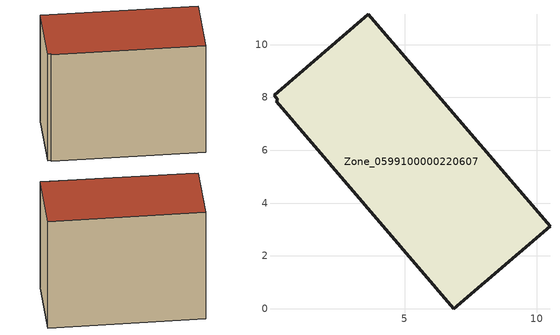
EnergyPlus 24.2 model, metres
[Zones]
Zone_0599100000220607
 floor ground (C_G): 0.19,7.91 0.05,8.08 3.63,11.15 10.5,3.13 6.85,0 0.14,7.86 z0.18
 wall outside (C_F): 10.5,3.13 3.63,11.15 0.05,8.08 0.19,7.91 0.14,7.86 6.85,0 10.5,3.13 z0.18:8.69
 roof outside (C_R): 0.05,8.08 0.19,7.91 0.14,7.86 6.85,0 10.5,3.13 3.63,11.15 z8.69
[BUILDING]
Pand.0599100000220607: North Axis=0; Terrain=City; Loads Convergence Tolerance Value=0.04; Temperature Convergence Tolerance Value=0.4; Solar Distribution=FullExterior; Maximum Number of Warmup Days=25; Minimum Number of Warmup Days=1
[Site:Location]
Rotterdam.The.Hague.AP_ZH_NLD Design_Conditions: Latitude=51.96; Longitude=4.45; Time Zone=1; Elevation=-4.5
[SITE:GROUNDTEMPERATURE:BUILDINGSURFACE]
18, 18, 18, 18, 18, 18, 18, 18, 18, 18, 18, 18
[MATERIAL] Thermal Absorptance=0.9; Solar Absorptance=0.7; Visible Absorptance=0.7
Name | Roughness | Thickness | Conductivity | Density | Specific Heat
G.TI.1975-1991 | MediumSmooth | 0.15 | 0.288461 | 540 | 1210
F.TI.1975-1991 | Rough | 0.3 | 0.230769 | 1920 | 840
R.TI.1975-1991 | MediumRough | 0.2 | 0.153846 | 1500 | 1000
[CONSTRUCTION]
C_G: G.TI.1975-1991
C_F: F.TI.1975-1991
C_R: R.TI.1975-1991
[ZONE]
Zone_0599100000220607: Type=1; Multiplier=1; Ceiling Height=Autocalculate; Volume=Autocalculate; Floor Area=autocalculate; Part of Total Floor Area=Yes
[ZONEINFILTRATION:DESIGNFLOWRATE]
Infil_Zone_0599100000220607: Zone or ZoneList or Space or SpaceList=Zone_0599100000220607; Schedule=AlwaysOn; Design Flow Rate Calculation Method=Flow/Area; Flow Rate per Floor Area=0.003; Constant Term Coefficient=1; Temperature Term Coefficient=0; Velocity Term Coefficient=0; Velocity Squared Term Coefficient=0
[HVACTEMPLATE:ZONE:IDEALLOADSAIRSYSTEM]
Zone_0599100000220607: Maximum Heating Supply Air Temperature=50; Minimum Cooling Supply Air Temperature=13; Maximum Heating Supply Air Humidity Ratio=0.0156; Minimum Cooling Supply Air Humidity Ratio=0.0077; Heating Limit=NoLimit; Cooling Limit=NoLimit; Dehumidification Control Type=ConstantSensibleHeatRatio; Cooling Sensible Heat Ratio=0.7; Dehumidification Setpoint=60; Humidification Control Type=None; Humidification Setpoint=30; Outdoor Air Method=None; Outdoor Air Flow Rate per Person=0.00944; Outdoor Air Flow Rate per Zone Floor Area=0; Outdoor Air Flow Rate per Zone=0; Demand Controlled Ventilation Type=None; Outdoor Air Economizer Type=NoEconomizer; Heat Recovery Type=None; Sensible Heat Recovery Effectiveness=0.7; Latent Heat Recovery Effectiveness=0.65
[ZONECONTROL:THERMOSTAT]
ThermostatControl_Zone_0599100000220607: Zone or ZoneList=Zone_0599100000220607; Control Type Schedule=DualSetpointControlType; Control 1=Thermostat_Zone_0599100000220607; Temperature Difference Between Cutout And Setpoint=0
[THERMOSTATSETPOINT:DUALSETPOINT]
Thermostat_Zone_0599100000220607: Heating Setpoint Temperature Schedule=HeatingSetpoint_Zone_0599100000220607; Cooling Setpoint Temperature Schedule=CoolingSetpoint_Zone_0599100000220607
[SCHEDULE:COMPACT]
HeatingSetpoint_Zone_0599100000220607: Through: 12/31, For: AllDays, Until: 24:00, 21
CoolingSetpoint_Zone_0599100000220607: Through: 12/31, For: AllDays, Until: 24:00, 24
DualSetpointControlType: Through: 12/31, For: AllDays, Until: 24:00, 4
AlwaysOn: Through: 12/31, For: AllDays, Until: 24:00, 1
